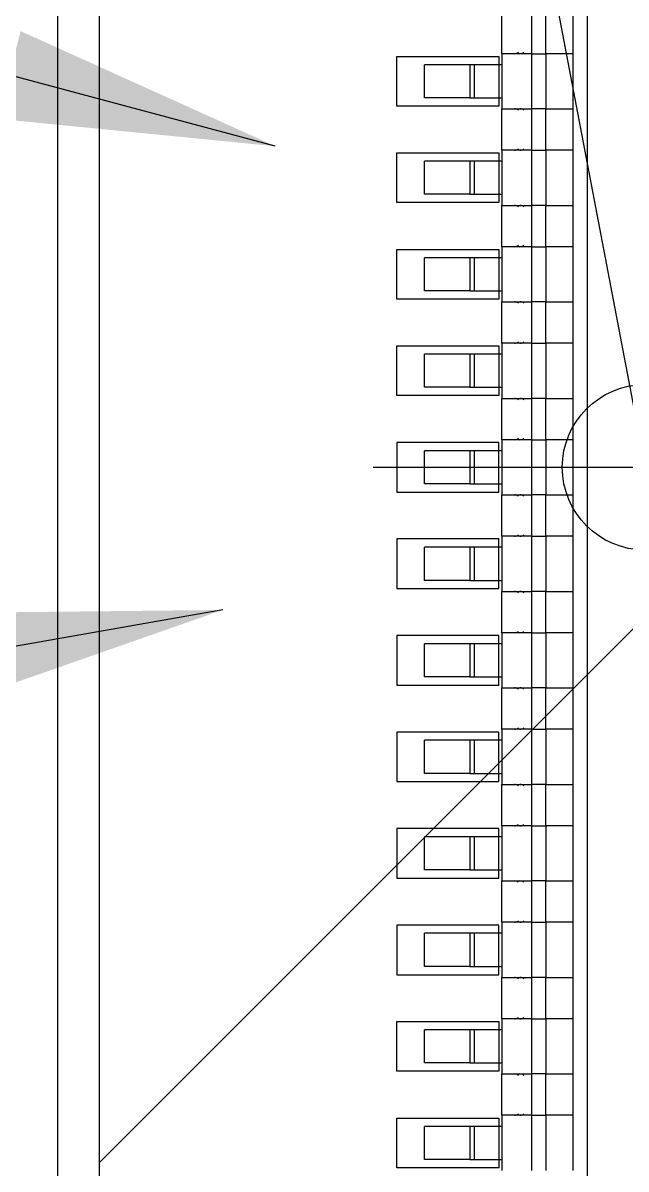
# Model space of a CAD drawing. Header units: millimetres. Extents: x -697 to -103, y -638 to -114.
# Drawn here: x -597.64 to -586.69, y -433.77 to -412.99 of the extents above; entities that cross this region are included whole.
import ezdxf

# ---------------------------------------------------------------- set-up
doc = ezdxf.new("R2010")
doc.units = ezdxf.units.MM
doc.layers.add('14242120', color=7, linetype='Continuous')
doc.layers.add('NW0322', color=7, linetype='Continuous')
doc.layers.add('標示線', color=3, linetype='Continuous', lineweight=0)
doc.styles.get("Standard").update_dxf_attribs({"font": ''})
doc.styles.get('Standard').set_extended_font_data('SimSun')
doc.dimstyles.new('ISO-25', dxfattribs={"dimtxt": 2.5, "dimasz": 2.5, "dimexe": 1.25, "dimexo": 0.625, "dimtad": 1, "dimtxsty": 'Standard', "dimcen": 2.5, "dimadec": 0, "dimazin": 0, "dimtfac": 1, "dimtmove": 0, "dimatfit": 3, "dimfxl": 1, "dimarcsym": 0})

# ---------------------------------------------------------------- blocks, each defined once
blk = doc.blocks.new('NW0322-A')
at = {"layer": '14242120'}
blk.add_line((1691.3446, 2188.7584), (1692.9446, 2180.3584), dxfattribs=at)
at = {"layer": 'NW0322', "color": 7}
for p, q in [((1690.0146, 2178.7584), (1690.0146, 2190.3584)), ((1690.0146, 2178.7584), (1690.0146, 2190.3584)), ((1690.1646, 2190.3584), (1690.1646, 2178.7584))]:
    blk.add_line(p, q, dxfattribs=at)
at = {"layer": 'NW0322'}
for p, q in [((1691.9346, 2189.2734), (1691.9346, 2179.8434)), ((1691.6246, 2186.0584), (1691.6246, 2186.2084)), ((1691.7346, 2186.0584), (1691.7346, 2186.2084)), ((1691.7846, 2186.0584), (1691.7846, 2186.2084)), ((1691.8846, 2186.0584), (1691.8846, 2186.2084)), ((1691.6246, 2186.0584), (1691.6246, 2185.8584)), ((1691.7346, 2186.0584), (1691.6246, 2186.0584)), ((1691.7346, 2185.8584), (1691.7346, 2186.0584)), ((1691.7346, 2186.0584), (1691.7846, 2186.0584)), ((1691.7846, 2186.0584), (1691.7846, 2185.8584)), ((1691.8846, 2186.0584), (1691.7846, 2186.0584)), ((1691.8846, 2185.8584), (1691.8846, 2186.0584)), ((1691.3446, 2185.8984), (1691.3446, 2186.0184)), ((1691.5096, 2186.0184), (1691.3446, 2186.0184)), ((1691.5096, 2186.0184), (1691.5096, 2185.8984)), ((1691.5246, 2186.0184), (1691.5096, 2186.0184)), ((1691.5246, 2186.0184), (1691.5246, 2185.8984)), ((1691.6246, 2186.0184), (1691.5246, 2186.0184)), ((1691.5096, 2185.8984), (1691.3446, 2185.8984)), ((1691.5096, 2185.8984), (1691.5246, 2185.8984)), ((1691.5246, 2185.8984), (1691.6246, 2185.8984)), ((1691.6246, 2185.8584), (1691.7346, 2185.8584)), ((1691.6246, 2185.7084), (1691.6246, 2185.8584)), ((1691.7846, 2185.8584), (1691.7346, 2185.8584)), ((1691.7346, 2185.7084), (1691.7346, 2185.8584)), ((1691.7846, 2185.8584), (1691.8846, 2185.8584)), ((1691.7846, 2185.7084), (1691.7846, 2185.8584)), ((1691.8846, 2185.7084), (1691.8846, 2185.8584)), ((1691.6246, 2185.7084), (1691.6246, 2185.5084)), ((1691.7346, 2185.7084), (1691.6246, 2185.7084)), ((1691.7346, 2185.5084), (1691.7346, 2185.7084)), ((1691.7346, 2185.7084), (1691.7846, 2185.7084)), ((1691.7846, 2185.7084), (1691.7846, 2185.5084)), ((1691.8846, 2185.7084), (1691.7846, 2185.7084)), ((1691.8846, 2185.5084), (1691.8846, 2185.7084)), ((1691.3446, 2185.5484), (1691.3446, 2185.6684)), ((1691.5096, 2185.6684), (1691.3446, 2185.6684)), ((1691.5096, 2185.6684), (1691.5096, 2185.5484)), ((1691.5246, 2185.6684), (1691.5096, 2185.6684)), ((1691.5246, 2185.6684), (1691.5246, 2185.5484)), ((1691.6246, 2185.6684), (1691.5246, 2185.6684)), ((1691.5096, 2185.5484), (1691.3446, 2185.5484)), ((1691.5096, 2185.5484), (1691.5246, 2185.5484)), ((1691.5246, 2185.5484), (1691.6246, 2185.5484)), ((1691.6246, 2185.5084), (1691.7346, 2185.5084)), ((1691.6246, 2185.3584), (1691.6246, 2185.5084)), ((1691.7846, 2185.5084), (1691.7346, 2185.5084)), ((1691.7346, 2185.3584), (1691.7346, 2185.5084)), ((1691.7846, 2185.5084), (1691.8846, 2185.5084)), ((1691.7846, 2185.3584), (1691.7846, 2185.5084)), ((1691.8846, 2185.3584), (1691.8846, 2185.5084)), ((1691.6246, 2185.3584), (1691.6246, 2185.1584)), ((1691.7346, 2185.3584), (1691.6246, 2185.3584)), ((1691.7346, 2185.1584), (1691.7346, 2185.3584)), ((1691.7346, 2185.3584), (1691.7846, 2185.3584)), ((1691.7846, 2185.3584), (1691.7846, 2185.1584)), ((1691.8846, 2185.3584), (1691.7846, 2185.3584)), ((1691.8846, 2185.1584), (1691.8846, 2185.3584)), ((1691.3446, 2185.1984), (1691.3446, 2185.3184)), ((1691.5096, 2185.3184), (1691.3446, 2185.3184)), ((1691.5096, 2185.3184), (1691.5096, 2185.1984)), ((1691.5246, 2185.3184), (1691.5096, 2185.3184)), ((1691.5246, 2185.3184), (1691.5246, 2185.1984)), ((1691.6246, 2185.3184), (1691.5246, 2185.3184)), ((1691.5096, 2185.1984), (1691.3446, 2185.1984)), ((1691.5096, 2185.1984), (1691.5246, 2185.1984)), ((1691.5246, 2185.1984), (1691.6246, 2185.1984)), ((1691.6246, 2185.1584), (1691.7346, 2185.1584)), ((1691.6246, 2185.0084), (1691.6246, 2185.1584)), ((1691.7846, 2185.1584), (1691.7346, 2185.1584)), ((1691.7346, 2185.0084), (1691.7346, 2185.1584)), ((1691.7846, 2185.1584), (1691.8846, 2185.1584)), ((1691.7846, 2185.0084), (1691.7846, 2185.1584)), ((1691.8846, 2185.0084), (1691.8846, 2185.1584)), ((1691.6246, 2185.0084), (1691.6246, 2184.8084)), ((1691.7346, 2185.0084), (1691.6246, 2185.0084)), ((1691.7346, 2184.8084), (1691.7346, 2185.0084)), ((1691.7346, 2185.0084), (1691.7846, 2185.0084)), ((1691.7846, 2185.0084), (1691.7846, 2184.8084)), ((1691.8846, 2185.0084), (1691.7846, 2185.0084)), ((1691.8846, 2184.8084), (1691.8846, 2185.0084)), ((1691.3446, 2184.8484), (1691.3446, 2184.9684)), ((1691.5096, 2184.9684), (1691.3446, 2184.9684)), ((1691.5096, 2184.9684), (1691.5096, 2184.8484)), ((1691.5246, 2184.9684), (1691.5096, 2184.9684)), ((1691.5246, 2184.9684), (1691.5246, 2184.8484)), ((1691.6246, 2184.9684), (1691.5246, 2184.9684)), ((1691.5096, 2184.8484), (1691.3446, 2184.8484)), ((1691.5096, 2184.8484), (1691.5246, 2184.8484)), ((1691.5246, 2184.8484), (1691.6246, 2184.8484)), ((1691.6246, 2184.8084), (1691.7346, 2184.8084)), ((1691.6246, 2184.6584), (1691.6246, 2184.8084)), ((1691.7846, 2184.8084), (1691.7346, 2184.8084)), ((1691.7346, 2184.6584), (1691.7346, 2184.8084)), ((1691.7846, 2184.8084), (1691.8846, 2184.8084)), ((1691.7846, 2184.6584), (1691.7846, 2184.8084)), ((1691.8846, 2184.6584), (1691.8846, 2184.8084)), ((1691.7346, 2184.6584), (1691.6246, 2184.6584)), ((1691.6246, 2184.6584), (1691.6246, 2184.4584)), ((1691.7346, 2184.4584), (1691.7346, 2184.6584)), ((1691.7346, 2184.6584), (1691.7846, 2184.6584)), ((1691.7846, 2184.6584), (1691.7846, 2184.4584)), ((1691.8846, 2184.6584), (1691.7846, 2184.6584)), ((1691.8846, 2184.4584), (1691.8846, 2184.6584)), ((1691.3446, 2184.4984), (1691.3446, 2184.6184)), ((1691.5096, 2184.6184), (1691.3446, 2184.6184)), ((1691.5096, 2184.6184), (1691.5096, 2184.4984)), ((1691.5246, 2184.6184), (1691.5096, 2184.6184)), ((1691.5246, 2184.6184), (1691.5246, 2184.4984)), ((1691.6246, 2184.6184), (1691.5246, 2184.6184)), ((1691.5096, 2184.4984), (1691.3446, 2184.4984)), ((1691.5096, 2184.4984), (1691.5246, 2184.4984)), ((1691.5246, 2184.4984), (1691.6246, 2184.4984)), ((1691.6246, 2184.4584), (1691.7346, 2184.4584)), ((1691.6246, 2184.3084), (1691.6246, 2184.4584)), ((1691.7846, 2184.4584), (1691.7346, 2184.4584)), ((1691.7346, 2184.3084), (1691.7346, 2184.4584)), ((1691.7846, 2184.4584), (1691.8846, 2184.4584)), ((1691.7846, 2184.3084), (1691.7846, 2184.4584)), ((1691.8846, 2184.3084), (1691.8846, 2184.4584)), ((1691.6246, 2184.3084), (1691.6246, 2184.1084)), ((1691.7346, 2184.3084), (1691.6246, 2184.3084)), ((1691.7346, 2184.1084), (1691.7346, 2184.3084)), ((1691.7346, 2184.3084), (1691.7846, 2184.3084)), ((1691.8846, 2184.3084), (1691.7846, 2184.3084)), ((1691.7846, 2184.3084), (1691.7846, 2184.1084)), ((1691.8846, 2184.1084), (1691.8846, 2184.3084)), ((1691.3446, 2184.1484), (1691.3446, 2184.2684)), ((1691.5096, 2184.2684), (1691.3446, 2184.2684)), ((1691.5096, 2184.2684), (1691.5096, 2184.1484)), ((1691.5246, 2184.2684), (1691.5096, 2184.2684)), ((1691.5246, 2184.2684), (1691.5246, 2184.1484)), ((1691.6246, 2184.2684), (1691.5246, 2184.2684)), ((1691.5096, 2184.1484), (1691.3446, 2184.1484)), ((1691.5096, 2184.1484), (1691.5246, 2184.1484)), ((1691.5246, 2184.1484), (1691.6246, 2184.1484)), ((1691.6246, 2184.1084), (1691.7346, 2184.1084)), ((1691.6246, 2183.9584), (1691.6246, 2184.1084)), ((1691.7846, 2184.1084), (1691.7346, 2184.1084)), ((1691.7346, 2183.9584), (1691.7346, 2184.1084)), ((1691.7846, 2184.1084), (1691.8846, 2184.1084)), ((1691.7846, 2183.9584), (1691.7846, 2184.1084)), ((1691.8846, 2183.9584), (1691.8846, 2184.1084)), ((1691.7346, 2183.9584), (1691.6246, 2183.9584)), ((1691.6246, 2183.9584), (1691.6246, 2183.7584)), ((1691.7346, 2183.7584), (1691.7346, 2183.9584)), ((1691.7346, 2183.9584), (1691.7846, 2183.9584)), ((1691.7846, 2183.9584), (1691.7846, 2183.7584)), ((1691.8846, 2183.9584), (1691.7846, 2183.9584)), ((1691.8846, 2183.7584), (1691.8846, 2183.9584)), ((1691.3446, 2183.7984), (1691.3446, 2183.9184)), ((1691.5096, 2183.9184), (1691.3446, 2183.9184)), ((1691.5096, 2183.9184), (1691.5096, 2183.7984)), ((1691.5246, 2183.9184), (1691.5096, 2183.9184)), ((1691.5246, 2183.9184), (1691.5246, 2183.7984)), ((1691.6246, 2183.9184), (1691.5246, 2183.9184)), ((1691.5096, 2183.7984), (1691.3446, 2183.7984)), ((1691.5096, 2183.7984), (1691.5246, 2183.7984)), ((1691.5246, 2183.7984), (1691.6246, 2183.7984)), ((1691.6246, 2183.7584), (1691.7346, 2183.7584)), ((1691.6246, 2183.6084), (1691.6246, 2183.7584)), ((1691.7846, 2183.7584), (1691.7346, 2183.7584)), ((1691.7346, 2183.6084), (1691.7346, 2183.7584)), ((1691.7846, 2183.7584), (1691.8846, 2183.7584)), ((1691.7846, 2183.6084), (1691.7846, 2183.7584)), ((1691.8846, 2183.6084), (1691.8846, 2183.7584)), ((1691.6246, 2183.6084), (1691.6246, 2183.4084)), ((1691.7346, 2183.6084), (1691.6246, 2183.6084)), ((1691.7346, 2183.4084), (1691.7346, 2183.6084)), ((1691.7346, 2183.6084), (1691.7846, 2183.6084)), ((1691.7846, 2183.6084), (1691.7846, 2183.4084)), ((1691.8846, 2183.6084), (1691.7846, 2183.6084)), ((1691.8846, 2183.4084), (1691.8846, 2183.6084)), ((1691.3446, 2183.4484), (1691.3446, 2183.5684)), ((1691.5096, 2183.5684), (1691.3446, 2183.5684)), ((1691.5096, 2183.5684), (1691.5096, 2183.4484)), ((1691.5246, 2183.5684), (1691.5096, 2183.5684)), ((1691.5246, 2183.5684), (1691.5246, 2183.4484)), ((1691.6246, 2183.5684), (1691.5246, 2183.5684)), ((1691.5096, 2183.4484), (1691.3446, 2183.4484)), ((1691.5096, 2183.4484), (1691.5246, 2183.4484)), ((1691.5246, 2183.4484), (1691.6246, 2183.4484)), ((1691.6246, 2183.4084), (1691.7346, 2183.4084)), ((1691.6246, 2183.2584), (1691.6246, 2183.4084)), ((1691.7846, 2183.4084), (1691.7346, 2183.4084)), ((1691.7346, 2183.2584), (1691.7346, 2183.4084)), ((1691.7846, 2183.4084), (1691.8846, 2183.4084)), ((1691.7846, 2183.2584), (1691.7846, 2183.4084)), ((1691.8846, 2183.2584), (1691.8846, 2183.4084)), ((1691.6246, 2183.2584), (1691.6246, 2183.0584)), ((1691.7346, 2183.2584), (1691.6246, 2183.2584)), ((1691.7346, 2183.0584), (1691.7346, 2183.2584)), ((1691.7346, 2183.2584), (1691.7846, 2183.2584)), ((1691.8846, 2183.2584), (1691.7846, 2183.2584)), ((1691.7846, 2183.2584), (1691.7846, 2183.0584)), ((1691.8846, 2183.0584), (1691.8846, 2183.2584)), ((1691.3446, 2183.0984), (1691.3446, 2183.2184)), ((1691.5096, 2183.2184), (1691.3446, 2183.2184)), ((1691.5096, 2183.2184), (1691.5096, 2183.0984)), ((1691.5246, 2183.2184), (1691.5096, 2183.2184)), ((1691.5246, 2183.2184), (1691.5246, 2183.0984)), ((1691.6246, 2183.2184), (1691.5246, 2183.2184)), ((1691.5096, 2183.0984), (1691.3446, 2183.0984)), ((1691.5096, 2183.0984), (1691.5246, 2183.0984)), ((1691.5246, 2183.0984), (1691.6246, 2183.0984)), ((1691.6246, 2183.0584), (1691.7346, 2183.0584)), ((1691.6246, 2182.9084), (1691.6246, 2183.0584)), ((1691.7846, 2183.0584), (1691.7346, 2183.0584)), ((1691.7346, 2182.9084), (1691.7346, 2183.0584)), ((1691.7846, 2183.0584), (1691.8846, 2183.0584)), ((1691.7846, 2182.9084), (1691.7846, 2183.0584)), ((1691.8846, 2182.9084), (1691.8846, 2183.0584)), ((1691.6246, 2182.9084), (1691.6246, 2182.7084)), ((1691.7346, 2182.9084), (1691.6246, 2182.9084)), ((1691.7346, 2182.7084), (1691.7346, 2182.9084)), ((1691.7346, 2182.9084), (1691.7846, 2182.9084)), ((1691.8846, 2182.9084), (1691.7846, 2182.9084)), ((1691.7846, 2182.9084), (1691.7846, 2182.7084)), ((1691.8846, 2182.7084), (1691.8846, 2182.9084)), ((1691.3446, 2182.7484), (1691.3446, 2182.8684)), ((1691.5096, 2182.8684), (1691.3446, 2182.8684)), ((1691.5096, 2182.8684), (1691.5096, 2182.7484)), ((1691.5246, 2182.8684), (1691.5096, 2182.8684)), ((1691.5246, 2182.8684), (1691.5246, 2182.7484)), ((1691.6246, 2182.8684), (1691.5246, 2182.8684)), ((1691.5096, 2182.7484), (1691.3446, 2182.7484)), ((1691.5096, 2182.7484), (1691.5246, 2182.7484)), ((1691.5246, 2182.7484), (1691.6246, 2182.7484)), ((1691.6246, 2182.7084), (1691.7346, 2182.7084)), ((1691.6246, 2182.5584), (1691.6246, 2182.7084)), ((1691.7846, 2182.7084), (1691.7346, 2182.7084)), ((1691.7346, 2182.5584), (1691.7346, 2182.7084)), ((1691.7846, 2182.7084), (1691.8846, 2182.7084)), ((1691.7846, 2182.5584), (1691.7846, 2182.7084)), ((1691.8846, 2182.5584), (1691.8846, 2182.7084)), ((1691.6246, 2182.5584), (1691.6246, 2182.3584)), ((1691.7346, 2182.5584), (1691.6246, 2182.5584)), ((1691.7346, 2182.3584), (1691.7346, 2182.5584)), ((1691.7346, 2182.5584), (1691.7846, 2182.5584)), ((1691.7846, 2182.5584), (1691.7846, 2182.3584)), ((1691.8846, 2182.5584), (1691.7846, 2182.5584)), ((1691.8846, 2182.3584), (1691.8846, 2182.5584)), ((1691.3446, 2182.3984), (1691.3446, 2182.5184)), ((1691.5096, 2182.5184), (1691.3446, 2182.5184)), ((1691.5096, 2182.5184), (1691.5096, 2182.3984)), ((1691.5246, 2182.5184), (1691.5096, 2182.5184)), ((1691.5246, 2182.5184), (1691.5246, 2182.3984)), ((1691.6246, 2182.5184), (1691.5246, 2182.5184)), ((1691.5096, 2182.3984), (1691.3446, 2182.3984)), ((1691.5096, 2182.3984), (1691.5246, 2182.3984)), ((1691.5246, 2182.3984), (1691.6246, 2182.3984)), ((1691.6246, 2182.3584), (1691.7346, 2182.3584)), ((1691.6246, 2182.2084), (1691.6246, 2182.3584)), ((1691.7846, 2182.3584), (1691.7346, 2182.3584)), ((1691.7346, 2182.2084), (1691.7346, 2182.3584)), ((1691.7846, 2182.3584), (1691.8846, 2182.3584)), ((1691.7846, 2182.2084), (1691.7846, 2182.3584)), ((1691.8846, 2182.2084), (1691.8846, 2182.3584)), ((1691.6246, 2182.2084), (1691.6246, 2182.0084)), ((1691.7346, 2182.2084), (1691.6246, 2182.2084)), ((1691.7346, 2182.0084), (1691.7346, 2182.2084)), ((1691.7346, 2182.2084), (1691.7846, 2182.2084)), ((1691.7846, 2182.2084), (1691.7846, 2182.0084)), ((1691.8846, 2182.2084), (1691.7846, 2182.2084)), ((1691.8846, 2182.0084), (1691.8846, 2182.2084)), ((1691.3446, 2182.0484), (1691.3446, 2182.1684)), ((1691.5096, 2182.1684), (1691.3446, 2182.1684)), ((1691.5096, 2182.1684), (1691.5096, 2182.0484)), ((1691.5246, 2182.1684), (1691.5096, 2182.1684)), ((1691.5246, 2182.1684), (1691.5246, 2182.0484)), ((1691.6246, 2182.1684), (1691.5246, 2182.1684)), ((1691.5096, 2182.0484), (1691.3446, 2182.0484)), ((1691.5096, 2182.0484), (1691.5246, 2182.0484)), ((1691.5246, 2182.0484), (1691.6246, 2182.0484))]:
    blk.add_line(p, q, dxfattribs=at)
at = {"layer": 'NW0322', "color": 2}
for p, q in [((1690.1646, 2182.0364), (1694.2646, 2186.1364)), ((1691.2446, 2185.8684), (1691.2446, 2186.0484)), ((1691.2446, 2186.0484), (1691.6146, 2186.0484)), ((1691.6146, 2186.0484), (1691.6146, 2185.8684)), ((1691.6146, 2185.8684), (1691.2446, 2185.8684)), ((1691.2446, 2185.5184), (1691.2446, 2185.6984)), ((1691.2446, 2185.6984), (1691.6146, 2185.6984)), ((1691.6146, 2185.6984), (1691.6146, 2185.5184)), ((1691.6146, 2185.5184), (1691.2446, 2185.5184)), ((1691.2446, 2185.1684), (1691.2446, 2185.3484)), ((1691.2446, 2185.3484), (1691.6146, 2185.3484)), ((1691.6146, 2185.3484), (1691.6146, 2185.1684)), ((1691.6146, 2185.1684), (1691.2446, 2185.1684)), ((1691.2446, 2184.8184), (1691.2446, 2184.9984)), ((1691.2446, 2184.9984), (1691.6146, 2184.9984)), ((1691.6146, 2184.9984), (1691.6146, 2184.8184)), ((1691.6146, 2184.8184), (1691.2446, 2184.8184)), ((1691.2446, 2184.6484), (1691.2446, 2184.4684)), ((1691.6146, 2184.6484), (1691.2446, 2184.6484)), ((1691.6146, 2184.4684), (1691.6146, 2184.6484)), ((1691.1587, 2184.5584), (1693.1946, 2184.5584)), ((1691.2446, 2184.4684), (1691.6146, 2184.4684)), ((1691.2446, 2184.2984), (1691.2446, 2184.1184)), ((1691.6146, 2184.2984), (1691.2446, 2184.2984)), ((1691.6146, 2184.1184), (1691.6146, 2184.2984)), ((1691.2446, 2184.1184), (1691.6146, 2184.1184)), ((1691.2446, 2183.9484), (1691.2446, 2183.7684)), ((1691.6146, 2183.9484), (1691.2446, 2183.9484)), ((1691.6146, 2183.7684), (1691.6146, 2183.9484)), ((1691.2446, 2183.7684), (1691.6146, 2183.7684)), ((1691.2446, 2183.5984), (1691.2446, 2183.4184)), ((1691.6146, 2183.5984), (1691.2446, 2183.5984)), ((1691.6146, 2183.4184), (1691.6146, 2183.5984)), ((1691.2446, 2183.4184), (1691.6146, 2183.4184)), ((1691.2446, 2183.2484), (1691.2446, 2183.0684)), ((1691.6146, 2183.2484), (1691.2446, 2183.2484)), ((1691.6146, 2183.0684), (1691.6146, 2183.2484)), ((1691.2446, 2183.0684), (1691.6146, 2183.0684)), ((1691.2446, 2182.8984), (1691.2446, 2182.7184)), ((1691.6146, 2182.8984), (1691.2446, 2182.8984)), ((1691.6146, 2182.7184), (1691.6146, 2182.8984)), ((1691.2446, 2182.7184), (1691.6146, 2182.7184)), ((1691.2446, 2182.3684), (1691.2446, 2182.5484)), ((1691.2446, 2182.5484), (1691.6146, 2182.5484)), ((1691.6146, 2182.5484), (1691.6146, 2182.3684)), ((1691.6146, 2182.3684), (1691.2446, 2182.3684)), ((1691.2446, 2182.0184), (1691.2446, 2182.1984)), ((1691.2446, 2182.1984), (1691.6146, 2182.1984)), ((1691.6146, 2182.1984), (1691.6146, 2182.0184)), ((1691.6146, 2182.0184), (1691.2446, 2182.0184))]:
    blk.add_line(p, q, dxfattribs=at)
blk.add_circle((1692.1446, 2184.5584), 0.3, dxfattribs=at)
at = {"layer": 'NW0322'}
for centre, start, end in [((1691.6707, 2186.082), 270.4017, 308.2494), ((1691.6907, 2186.082), 270.4016, 308.2496), ((1691.6707, 2185.8348), 51.7518, 89.5971), ((1691.6907, 2185.8348), 51.7517, 89.5972), ((1691.6707, 2185.732), 270.4017, 308.2494), ((1691.6907, 2185.732), 270.4016, 308.2496), ((1691.6707, 2185.4848), 51.7509, 89.5976), ((1691.6907, 2185.4848), 51.7507, 89.5977), ((1691.6707, 2185.382), 270.4024, 308.2491), ((1691.6907, 2185.382), 270.4023, 308.2493), ((1691.6707, 2185.1348), 51.7515, 89.597), ((1691.6907, 2185.1348), 51.7513, 89.5971), ((1691.6707, 2185.032), 270.4026, 308.2487), ((1691.6907, 2185.032), 270.4025, 308.2488), ((1691.6707, 2184.7848), 51.7512, 89.5973), ((1691.6907, 2184.7848), 51.751, 89.5974), ((1691.6707, 2184.682), 270.4025, 308.2489), ((1691.6907, 2184.682), 270.4024, 308.2491), ((1691.6707, 2184.4348), 51.7511, 89.5975), ((1691.6907, 2184.4348), 51.7509, 89.5976), ((1691.6707, 2184.332), 270.4027, 308.2488), ((1691.6907, 2184.332), 270.4026, 308.249), ((1691.6707, 2184.0848), 51.7513, 89.5974), ((1691.6907, 2184.0848), 51.7512, 89.5975), ((1691.6707, 2183.982), 270.403, 308.2485), ((1691.6907, 2183.982), 270.4029, 308.2487), ((1691.6707, 2183.7348), 51.7509, 89.5976), ((1691.6907, 2183.7348), 51.7507, 89.5977), ((1691.6707, 2183.632), 270.4024, 308.2491), ((1691.6907, 2183.632), 270.4023, 308.2493), ((1691.6707, 2183.3848), 51.7506, 89.5983), ((1691.6907, 2183.3848), 51.7504, 89.5984), ((1691.6707, 2183.282), 270.4029, 308.2482), ((1691.6907, 2183.282), 270.4028, 308.2483), ((1691.6707, 2183.0348), 51.7506, 89.5983), ((1691.6907, 2183.0348), 51.7504, 89.5984), ((1691.6707, 2182.932), 270.4017, 308.2494), ((1691.6907, 2182.932), 270.4016, 308.2496), ((1691.6707, 2182.6848), 51.7518, 89.5971), ((1691.6907, 2182.6848), 51.7517, 89.5972), ((1691.6707, 2182.582), 270.4026, 308.2501), ((1691.6907, 2182.582), 270.4025, 308.2503), ((1691.6707, 2182.3348), 51.7525, 89.5964), ((1691.6907, 2182.3348), 51.7523, 89.5965), ((1691.6707, 2182.232), 270.4036, 308.2475), ((1691.6907, 2182.232), 270.4035, 308.2477)]:
    blk.add_arc(centre, 0.0236, start, end, dxfattribs=at)
for points in [[(1691.7346, 2186.0584), (1691.7202, 2186.0584), (1691.6914, 2186.0584), (1691.655, 2186.0584), (1691.6296, 2186.0584), (1691.6263, 2186.0584), (1691.6246, 2186.0584)], [(1691.8846, 2186.0584), (1691.8831, 2186.0584), (1691.8801, 2186.0584), (1691.857, 2186.0584), (1691.824, 2186.0584), (1691.7977, 2186.0584), (1691.7846, 2186.0584)], [(1691.6246, 2185.8584), (1691.6263, 2185.8584), (1691.6296, 2185.8584), (1691.655, 2185.8584), (1691.6914, 2185.8584), (1691.7202, 2185.8584), (1691.7346, 2185.8584)], [(1691.7846, 2185.8584), (1691.7977, 2185.8584), (1691.824, 2185.8584), (1691.857, 2185.8584), (1691.8801, 2185.8584), (1691.8831, 2185.8584), (1691.8846, 2185.8584)], [(1691.7346, 2185.7084), (1691.7202, 2185.7084), (1691.6914, 2185.7084), (1691.655, 2185.7084), (1691.6296, 2185.7084), (1691.6263, 2185.7084), (1691.6246, 2185.7084)], [(1691.8846, 2185.7084), (1691.8831, 2185.7084), (1691.8801, 2185.7084), (1691.857, 2185.7084), (1691.824, 2185.7084), (1691.7977, 2185.7084), (1691.7846, 2185.7084)], [(1691.6246, 2185.5084), (1691.6263, 2185.5084), (1691.6296, 2185.5084), (1691.655, 2185.5084), (1691.6914, 2185.5084), (1691.7202, 2185.5084), (1691.7346, 2185.5084)], [(1691.7846, 2185.5084), (1691.7977, 2185.5084), (1691.824, 2185.5084), (1691.857, 2185.5084), (1691.8801, 2185.5084), (1691.8831, 2185.5084), (1691.8846, 2185.5084)], [(1691.7346, 2185.3584), (1691.7202, 2185.3584), (1691.6914, 2185.3584), (1691.655, 2185.3584), (1691.6296, 2185.3584), (1691.6263, 2185.3584), (1691.6246, 2185.3584)], [(1691.8846, 2185.3584), (1691.8831, 2185.3584), (1691.8801, 2185.3584), (1691.857, 2185.3584), (1691.824, 2185.3584), (1691.7977, 2185.3584), (1691.7846, 2185.3584)], [(1691.6246, 2185.1584), (1691.6263, 2185.1584), (1691.6296, 2185.1584), (1691.655, 2185.1584), (1691.6914, 2185.1584), (1691.7202, 2185.1584), (1691.7346, 2185.1584)], [(1691.7846, 2185.1584), (1691.7977, 2185.1584), (1691.824, 2185.1584), (1691.857, 2185.1584), (1691.8801, 2185.1584), (1691.8831, 2185.1584), (1691.8846, 2185.1584)], [(1691.7346, 2185.0084), (1691.7202, 2185.0084), (1691.6914, 2185.0084), (1691.655, 2185.0084), (1691.6296, 2185.0084), (1691.6263, 2185.0084), (1691.6246, 2185.0084)], [(1691.8846, 2185.0084), (1691.8831, 2185.0084), (1691.8801, 2185.0084), (1691.857, 2185.0084), (1691.824, 2185.0084), (1691.7977, 2185.0084), (1691.7846, 2185.0084)], [(1691.6246, 2184.8084), (1691.6263, 2184.8084), (1691.6296, 2184.8084), (1691.655, 2184.8084), (1691.6914, 2184.8084), (1691.7202, 2184.8084), (1691.7346, 2184.8084)], [(1691.7846, 2184.8084), (1691.7977, 2184.8084), (1691.824, 2184.8084), (1691.857, 2184.8084), (1691.8801, 2184.8084), (1691.8831, 2184.8084), (1691.8846, 2184.8084)], [(1691.7346, 2184.6584), (1691.7202, 2184.6584), (1691.6914, 2184.6584), (1691.655, 2184.6584), (1691.6296, 2184.6584), (1691.6263, 2184.6584), (1691.6246, 2184.6584)], [(1691.8846, 2184.6584), (1691.8831, 2184.6584), (1691.8801, 2184.6584), (1691.857, 2184.6584), (1691.824, 2184.6584), (1691.7977, 2184.6584), (1691.7846, 2184.6584)], [(1691.6246, 2184.4584), (1691.6263, 2184.4584), (1691.6296, 2184.4584), (1691.655, 2184.4584), (1691.6914, 2184.4584), (1691.7202, 2184.4584), (1691.7346, 2184.4584)], [(1691.7846, 2184.4584), (1691.7977, 2184.4584), (1691.824, 2184.4584), (1691.857, 2184.4584), (1691.8801, 2184.4584), (1691.8831, 2184.4584), (1691.8846, 2184.4584)], [(1691.7346, 2184.3084), (1691.7202, 2184.3084), (1691.6914, 2184.3084), (1691.655, 2184.3084), (1691.6296, 2184.3084), (1691.6263, 2184.3084), (1691.6246, 2184.3084)], [(1691.8846, 2184.3084), (1691.8831, 2184.3084), (1691.8801, 2184.3084), (1691.857, 2184.3084), (1691.824, 2184.3084), (1691.7977, 2184.3084), (1691.7846, 2184.3084)], [(1691.6246, 2184.1084), (1691.6263, 2184.1084), (1691.6296, 2184.1084), (1691.655, 2184.1084), (1691.6914, 2184.1084), (1691.7202, 2184.1084), (1691.7346, 2184.1084)], [(1691.7846, 2184.1084), (1691.7977, 2184.1084), (1691.824, 2184.1084), (1691.857, 2184.1084), (1691.8801, 2184.1084), (1691.8831, 2184.1084), (1691.8846, 2184.1084)], [(1691.7346, 2183.9584), (1691.7202, 2183.9584), (1691.6914, 2183.9584), (1691.655, 2183.9584), (1691.6296, 2183.9584), (1691.6263, 2183.9584), (1691.6246, 2183.9584)], [(1691.8846, 2183.9584), (1691.8831, 2183.9584), (1691.8801, 2183.9584), (1691.857, 2183.9584), (1691.824, 2183.9584), (1691.7977, 2183.9584), (1691.7846, 2183.9584)], [(1691.6246, 2183.7584), (1691.6263, 2183.7584), (1691.6296, 2183.7584), (1691.655, 2183.7584), (1691.6914, 2183.7584), (1691.7202, 2183.7584), (1691.7346, 2183.7584)], [(1691.7846, 2183.7584), (1691.7977, 2183.7584), (1691.824, 2183.7584), (1691.857, 2183.7584), (1691.8801, 2183.7584), (1691.8831, 2183.7584), (1691.8846, 2183.7584)], [(1691.7346, 2183.6084), (1691.7202, 2183.6084), (1691.6914, 2183.6084), (1691.655, 2183.6084), (1691.6296, 2183.6084), (1691.6263, 2183.6084), (1691.6246, 2183.6084)], [(1691.8846, 2183.6084), (1691.8831, 2183.6084), (1691.8801, 2183.6084), (1691.857, 2183.6084), (1691.824, 2183.6084), (1691.7977, 2183.6084), (1691.7846, 2183.6084)], [(1691.6246, 2183.4084), (1691.6263, 2183.4084), (1691.6296, 2183.4084), (1691.655, 2183.4084), (1691.6914, 2183.4084), (1691.7202, 2183.4084), (1691.7346, 2183.4084)], [(1691.7846, 2183.4084), (1691.7977, 2183.4084), (1691.824, 2183.4084), (1691.857, 2183.4084), (1691.8801, 2183.4084), (1691.8831, 2183.4084), (1691.8846, 2183.4084)], [(1691.7346, 2183.2584), (1691.7202, 2183.2584), (1691.6914, 2183.2584), (1691.655, 2183.2584), (1691.6296, 2183.2584), (1691.6263, 2183.2584), (1691.6246, 2183.2584)], [(1691.8846, 2183.2584), (1691.8831, 2183.2584), (1691.8801, 2183.2584), (1691.857, 2183.2584), (1691.824, 2183.2584), (1691.7977, 2183.2584), (1691.7846, 2183.2584)], [(1691.6246, 2183.0584), (1691.6263, 2183.0584), (1691.6296, 2183.0584), (1691.655, 2183.0584), (1691.6914, 2183.0584), (1691.7202, 2183.0584), (1691.7346, 2183.0584)], [(1691.7846, 2183.0584), (1691.7977, 2183.0584), (1691.824, 2183.0584), (1691.857, 2183.0584), (1691.8801, 2183.0584), (1691.8831, 2183.0584), (1691.8846, 2183.0584)], [(1691.7346, 2182.9084), (1691.7202, 2182.9084), (1691.6914, 2182.9084), (1691.655, 2182.9084), (1691.6296, 2182.9084), (1691.6263, 2182.9084), (1691.6246, 2182.9084)], [(1691.8846, 2182.9084), (1691.8831, 2182.9084), (1691.8801, 2182.9084), (1691.857, 2182.9084), (1691.824, 2182.9084), (1691.7977, 2182.9084), (1691.7846, 2182.9084)], [(1691.6246, 2182.7084), (1691.6263, 2182.7084), (1691.6296, 2182.7084), (1691.655, 2182.7084), (1691.6914, 2182.7084), (1691.7202, 2182.7084), (1691.7346, 2182.7084)], [(1691.7846, 2182.7084), (1691.7977, 2182.7084), (1691.824, 2182.7084), (1691.857, 2182.7084), (1691.8801, 2182.7084), (1691.8831, 2182.7084), (1691.8846, 2182.7084)], [(1691.7346, 2182.5584), (1691.7202, 2182.5584), (1691.6914, 2182.5584), (1691.655, 2182.5584), (1691.6296, 2182.5584), (1691.6263, 2182.5584), (1691.6246, 2182.5584)], [(1691.8846, 2182.5584), (1691.8831, 2182.5584), (1691.8801, 2182.5584), (1691.857, 2182.5584), (1691.824, 2182.5584), (1691.7977, 2182.5584), (1691.7846, 2182.5584)], [(1691.6246, 2182.3584), (1691.6263, 2182.3584), (1691.6296, 2182.3584), (1691.655, 2182.3584), (1691.6914, 2182.3584), (1691.7202, 2182.3584), (1691.7346, 2182.3584)], [(1691.7846, 2182.3584), (1691.7977, 2182.3584), (1691.824, 2182.3584), (1691.857, 2182.3584), (1691.8801, 2182.3584), (1691.8831, 2182.3584), (1691.8846, 2182.3584)], [(1691.7346, 2182.2084), (1691.7202, 2182.2084), (1691.6914, 2182.2084), (1691.655, 2182.2084), (1691.6296, 2182.2084), (1691.6263, 2182.2084), (1691.6246, 2182.2084)], [(1691.8846, 2182.2084), (1691.8831, 2182.2084), (1691.8801, 2182.2084), (1691.857, 2182.2084), (1691.824, 2182.2084), (1691.7977, 2182.2084), (1691.7846, 2182.2084)]]:
    blk.add_open_spline(points, degree=3, knots=[0, 0, 0, 0, 0.25, 0.5, 0.75, 1, 1, 1, 1], dxfattribs=at)

msp = doc.modelspace()

# ---------------------------------------------------------------- block references
at = {"layer": 'NW0322', "xscale": 5, "yscale": 5, "zscale": 5}
msp.add_blockref('NW0322-A', (-9047.074, -11343.839), dxfattribs=at)

# ---------------------------------------------------------------- leaders
at = {"layer": '標示線', "color": 5, "annotation_type": 0, "has_hookline": 1, "hookline_direction": 1}
for points in [[(-593.058, -415.225), (-646.638, -400.902)], [(-594.012, -423.634), (-650.078, -433.468)]]:
    msp.add_leader(points, dimstyle='ISO-25', override={"dimasz": 5}, dxfattribs=at)

doc.saveas('drawing.dxf')
